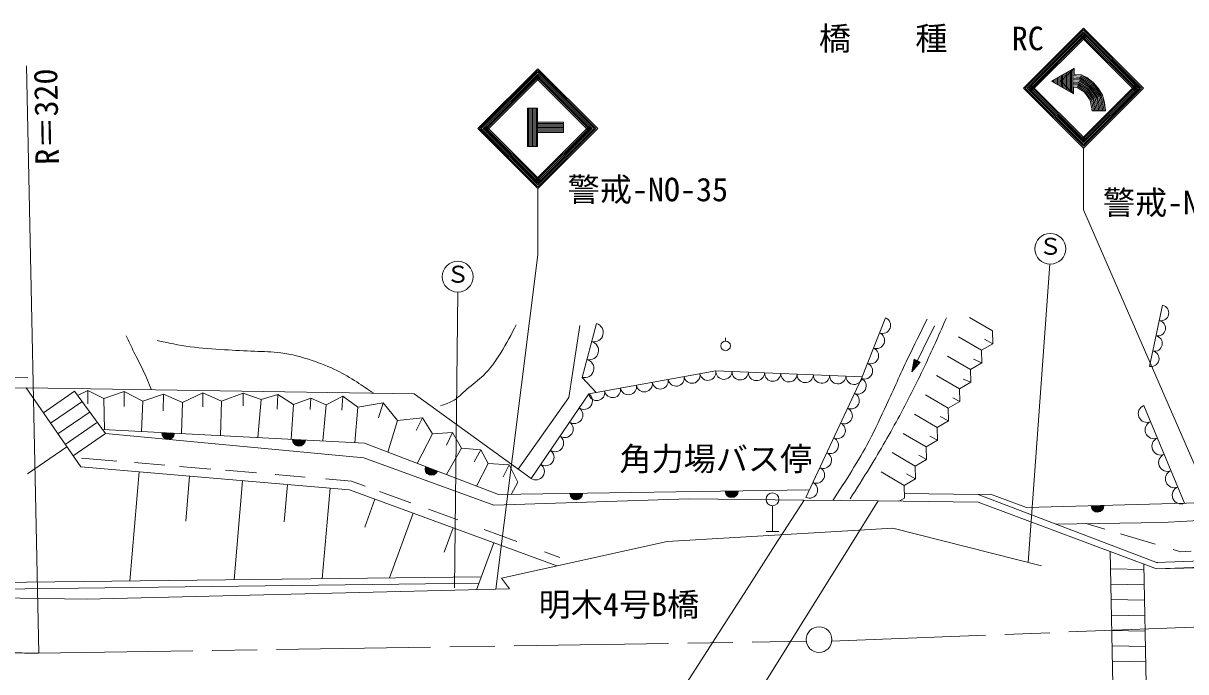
# Model space of a CAD drawing. Units: millimetres, scale not verified. Extents: x 40000 to 680000, y 20000 to 380000.
# Drawn here: x 302560 to 392978, y 252162 to 302651 of the extents above; entities that cross this region are included whole.
import ezdxf
from ezdxf.enums import TextEntityAlignment as Align

# ---------------------------------------------------------------- set-up
doc = ezdxf.new("R2010")
doc.units = ezdxf.units.MM
doc.header["$LTSCALE"] = 1000
doc.linetypes.add('CHAIN', pattern=[18.5, 12, -1.5, 3.5, -1.5])
for name, color, linetype, lineweight in [('M-BGD', 7, 'Continuous', 13), ('M-BMK', 2, 'CHAIN', 13), ('M-BMK-SRVR', 3, 'Continuous', 13), ('M-STR-HTXT', 7, 'Continuous', 13), ('M-STR-STR1', 1, 'Continuous', 13), ('M-STR-STRC', 7, 'Continuous', 13)]:
    doc.layers.add(name, color=color, linetype=linetype, lineweight=lineweight)
doc.styles.add('ＭＳ ゴシック', font='')
doc.styles.get('ＭＳ ゴシック').set_extended_font_data('MS Gothic')

msp = doc.modelspace()

# ---------------------------------------------------------------- linework, layer by layer
at = {"layer": 'M-BGD'}
for p, q in [((390163, 275939), (391179, 280694)), ((367756, 274995), (369618, 279728)), ((377952, 278694), (376170, 279735)), ((345006, 273502), (345843, 279117)), ((346040, 275082), (347136, 279275)), ((373425, 279103), (371665, 275511)), ((377952, 278694), (377976, 277703)), ((357188, 277907), (357188, 278157)), ((377092, 277192), (375310, 278233)), ((377976, 277703), (377092, 277192)), ((377976, 277703), (377314, 278053)), ((376232, 275690), (374450, 276731)), ((377092, 277192), (377116, 276201)), ((371665, 275511), (371858, 276492)), ((371665, 275511), (372322, 276264)), ((371869, 275745), (371725, 275815)), ((371903, 275784), (371735, 275866)), ((371937, 275823), (371745, 275917)), ((371971, 275862), (371755, 275968)), ((372005, 275901), (371765, 276019)), ((372039, 275940), (371775, 276069)), ((372073, 275979), (371785, 276120)), ((372107, 276018), (371795, 276171)), ((372141, 276057), (371805, 276222)), ((372175, 276096), (371815, 276273)), ((372210, 276135), (371825, 276323)), ((372244, 276174), (371835, 276374)), ((372278, 276213), (371844, 276425)), ((372312, 276252), (371854, 276476)), ((372322, 276264), (371858, 276492)), ((377116, 276201), (376232, 275690)), ((377116, 276201), (376481, 276486)), ((300357, 275105), (302928, 275039)), ((347128, 273900), (346040, 275082)), ((346545, 273794), (356428, 275586)), ((356428, 275586), (367811, 275133)), ((363441, 265738), (367756, 274995)), ((371699, 275550), (371675, 275561)), ((371733, 275589), (371685, 275612)), ((371767, 275628), (371695, 275663)), ((371801, 275667), (371705, 275714)), ((371835, 275706), (371715, 275765)), ((375372, 274188), (373590, 275228)), ((376257, 274698), (375674, 274944)), ((376232, 275690), (376257, 274698)), ((302799, 274255), (293846, 274195)), ((307037, 268106), (302799, 274255)), ((332955, 273794), (302799, 274255)), ((306548, 274004), (304124, 272333)), ((306548, 274004), (308969, 270715)), ((306786, 273680), (307590, 274055)), ((307590, 274055), (308837, 273432)), ((307590, 274055), (307590, 273012)), ((308837, 273432), (310408, 273974)), ((310408, 273974), (311858, 273229)), ((310408, 273974), (310408, 272822)), ((376257, 274698), (375372, 274188)), ((375372, 274188), (375397, 273196)), ((307115, 273181), (304691, 271510)), ((308890, 271006), (308837, 273432)), ((311748, 270860), (311858, 273229)), ((311858, 273229), (313457, 273771)), ((313457, 273771), (313443, 272484)), ((313457, 273771), (314947, 273134)), ((314876, 270699), (314947, 273134)), ((314947, 273134), (316519, 273866)), ((316519, 273866), (317968, 273229)), ((316519, 273866), (316532, 272795)), ((317910, 270543), (317968, 273229)), ((317968, 273229), (319675, 273839)), ((319675, 273839), (319662, 272863)), ((319675, 273839), (321057, 273364)), ((320799, 270395), (321057, 273364)), ((321057, 273364), (322358, 273744)), ((322358, 273744), (322304, 272606)), ((322358, 273744), (323591, 272958)), ((323591, 272958), (324932, 273473)), ((324932, 273473), (324864, 272579)), ((324932, 273473), (326111, 272931)), ((326111, 272931), (327412, 273622)), ((327412, 273622), (327330, 272538)), ((327412, 273622), (328577, 272768)), ((328577, 272768), (330555, 273093)), ((330555, 273093), (330203, 271942)), ((330555, 273093), (331679, 271725)), ((342056, 267217), (332955, 273794)), ((341047, 267945), (345006, 273502)), ((342056, 267217), (346545, 273794)), ((374512, 272685), (372731, 273726)), ((375397, 273196), (374512, 272685)), ((375397, 273196), (374854, 273500)), ((307683, 272357), (305259, 270686)), ((323398, 270262), (323591, 272958)), ((325863, 270135), (326111, 272931)), ((328357, 270007), (328577, 272768)), ((373652, 271183), (371871, 272224)), ((374512, 272685), (374537, 271694)), ((389708, 272891), (392879, 265277)), ((308251, 271534), (305827, 269863)), ((330917, 269268), (331679, 271725)), ((331679, 271725), (333617, 271942)), ((333617, 271942), (333129, 270939)), ((333617, 271942), (334403, 270695)), ((374537, 271694), (373652, 271183)), ((374537, 271694), (373887, 272043)), ((308969, 270715), (306441, 268972)), ((308750, 271014), (329090, 269969)), ((329090, 269969), (308750, 271014)), ((308969, 270715), (329044, 268830)), ((333207, 268387), (334403, 270695)), ((334403, 270695), (335947, 270777)), ((335947, 270777), (335486, 269815)), ((335947, 270777), (336652, 269571)), ((372792, 269681), (371011, 270722)), ((373677, 270192), (373067, 270501)), ((373652, 271183), (373677, 270192)), ((302896, 267574), (305952, 269681)), ((329090, 269969), (339531, 265957)), ((339531, 265957), (329090, 269969)), ((335478, 267515), (336652, 269571)), ((336652, 269571), (338155, 269435)), ((373677, 270192), (372792, 269681)), ((372792, 269681), (372817, 268689)), ((307097, 268804), (309835, 268569)), ((329044, 268830), (339166, 265137)), ((338155, 269435), (337641, 268514)), ((338155, 269435), (338724, 268365)), ((371932, 268179), (370151, 269220)), ((372817, 268689), (371932, 268179)), ((372817, 268689), (372210, 269033)), ((327929, 266316), (307037, 268106)), ((310846, 259228), (311573, 267718)), ((311209, 268451), (313585, 268248)), ((314708, 268152), (317160, 267941)), ((318283, 267845), (320701, 267638)), ((337805, 266620), (338724, 268365)), ((338724, 268365), (340350, 268270)), ((340350, 268270), (339876, 267335)), ((340350, 268270), (341041, 266915)), ((371072, 266676), (369291, 267717)), ((371932, 268179), (371957, 267187)), ((315201, 263887), (315501, 267381)), ((318965, 259326), (319625, 267027)), ((322165, 267512), (324486, 267313)), ((326070, 267178), (328082, 267005)), ((328082, 267005), (329166, 266608)), ((341041, 266915), (340513, 265972)), ((371957, 267187), (371072, 266676)), ((371957, 267187), (371256, 267564)), ((322867, 263845), (323114, 266728)), ((325820, 259409), (326423, 266445)), ((344057, 260413), (327929, 266316)), ((330278, 266201), (332699, 265315)), ((339531, 265957), (363710, 266315)), ((363710, 266315), (339531, 265957)), ((371072, 266676), (371097, 265685)), ((371088, 266035), (376832, 265965)), ((376832, 265965), (377797, 265994)), ((376832, 265965), (390783, 260640)), ((377797, 265994), (380591, 264938)), ((329123, 263431), (329913, 265590)), ((339166, 265137), (354348, 265638)), ((363272, 265530), (354348, 265638)), ((360836, 265084), (360836, 263084)), ((376825, 265365), (369059, 265459)), ((371097, 265685), (370672, 265440)), ((376825, 265365), (390713, 260175)), ((380591, 264938), (402690, 265548)), ((331057, 259472), (332896, 264498)), ((334075, 264812), (336349, 263979)), ((408822, 264756), (391167, 263778)), ((335296, 261484), (335986, 263367)), ((338403, 263228), (340951, 262295)), ((352641, 262316), (370190, 263331)), ((370190, 263331), (381770, 260406)), ((391167, 263778), (382858, 263665)), ((385227, 263697), (386686, 263261)), ((339763, 259461), (352641, 262316)), ((360336, 263084), (361336, 263084)), ((387910, 262896), (390598, 262094)), ((390694, 260675), (438536, 262493)), ((337816, 258549), (339155, 262207)), ((343115, 261503), (344298, 261070)), ((387308, 251159), (387104, 261524)), ((390713, 260175), (438576, 261994)), ((390713, 260175), (438625, 261318)), ((392011, 261672), (392571, 261504)), ((392571, 261504), (393390, 261563)), ((389908, 251196), (389724, 260545)), ((298515, 259080), (338185, 259558)), ((387131, 260183), (389732, 260130)), ((338002, 259056), (298502, 258580)), ((307470, 257811), (340376, 258612)), ((340376, 258612), (339763, 259461)), ((387154, 258982), (389756, 258929)), ((290371, 258059), (307470, 257811)), ((387178, 257781), (389779, 257729)), ((387202, 256581), (389803, 256528)), ((387225, 255380), (389827, 255327)), ((387249, 254179), (389850, 254127)), ((387272, 252978), (389874, 252926))]:
    msp.add_line(p, q, dxfattribs=at)
for centre, radius in [((357186, 277534), 375), ((360836, 265584), 500)]:
    msp.add_circle(centre, radius, dxfattribs=at)
for centre, radius, start, end in [((391052, 280100), 608, 257.94601, 77.94601), ((369385, 279136), 636, 248.5262, 68.5262), ((390798, 278911), 608, 257.94601, 77.94601), ((346954, 278576), 722, 255.3501, 75.3501), ((368920, 277953), 636, 248.5262, 68.5262), ((346588, 277178), 722, 255.3501, 75.3501), ((390544, 277722), 608, 257.94601, 77.94601), ((368454, 276770), 636, 248.5262, 68.5262), ((390290, 276534), 608, 257.94601, 77.94601), ((346223, 275781), 722, 255.3501, 75.3501), ((367989, 275586), 636, 248.5262, 68.5262), ((352104, 274802), 628, 190.27821, 10.27821), ((353340, 275026), 628, 190.27821, 10.27821), ((354575, 275250), 628, 190.27821, 10.27821), ((355811, 275474), 628, 190.27821, 10.27821), ((357061, 275561), 633, 177.71945, 357.71945), ((358325, 275511), 633, 177.71945, 357.71945), ((359590, 275460), 633, 177.71945, 357.71945), ((360855, 275410), 633, 177.71945, 357.71945), ((362120, 275360), 633, 177.71945, 357.71945), ((363384, 275309), 633, 177.71945, 357.71945), ((364649, 275259), 633, 177.71945, 357.71945), ((365914, 275209), 633, 177.71945, 357.71945), ((367178, 275158), 633, 177.71945, 357.71945), ((367487, 274416), 638, 245.00669, 65.00669), ((347163, 273906), 628, 190.27821, 10.27821), ((348398, 274130), 628, 190.27821, 10.27821), ((349633, 274354), 628, 190.27821, 10.27821), ((350869, 274578), 628, 190.27821, 10.27821), ((346171, 273246), 664, 235.68491, 55.68491), ((366947, 273259), 638, 245.00669, 65.00669), ((345423, 272150), 664, 235.68491, 55.68491), ((366408, 272102), 638, 245.00669, 65.00669), ((389972, 272257), 687, 112.60947, 292.60947), ((344674, 271053), 664, 235.68491, 55.68491), ((365868, 270945), 638, 245.00669, 65.00669), ((390501, 270988), 687, 112.60947, 292.60947), ((313835, 270753), 500, 177.06172, 357.06172), ((313835, 270753), 500, 177.06172, 357.06172), ((313835, 270753), 450, 177.06172, 357.06172), ((313835, 270753), 400, 177.06172, 357.06172), ((313835, 270753), 350, 177.06172, 357.06172), ((313835, 270753), 300, 177.06172, 357.06172), ((313835, 270753), 250, 177.06172, 357.06172), ((313835, 270753), 200, 177.06172, 357.06172), ((313835, 270753), 150, 177.06172, 357.06172), ((313835, 270753), 100, 177.06172, 357.06172), ((313835, 270753), 50, 177.06172, 357.06172), ((343926, 269957), 664, 235.68491, 55.68491), ((365329, 269788), 638, 245.00669, 65.00669), ((391029, 269719), 687, 112.60947, 292.60947), ((324005, 270231), 500, 177.06172, 357.06172), ((324005, 270231), 500, 177.06172, 357.06172), ((324005, 270231), 450, 177.06172, 357.06172), ((324005, 270231), 400, 177.06172, 357.06172), ((324005, 270231), 350, 177.06172, 357.06172), ((324005, 270231), 300, 177.06172, 357.06172), ((324005, 270231), 250, 177.06172, 357.06172), ((324005, 270231), 200, 177.06172, 357.06172), ((324005, 270231), 150, 177.06172, 357.06172), ((324005, 270231), 100, 177.06172, 357.06172), ((324005, 270231), 50, 177.06172, 357.06172), ((343178, 268861), 664, 235.68491, 55.68491), ((364789, 268630), 638, 245.00669, 65.00669), ((391558, 268450), 687, 112.60947, 292.60947), ((334310, 267963), 500, 158.97926, 338.97926), ((334310, 267963), 500, 158.97926, 338.97926), ((334310, 267963), 450, 158.97926, 338.97926), ((334310, 267963), 400, 158.97926, 338.97926), ((334310, 267963), 350, 158.97926, 338.97926), ((334310, 267963), 300, 158.97926, 338.97926), ((334310, 267963), 250, 158.97926, 338.97926), ((334310, 267963), 200, 158.97926, 338.97926), ((334310, 267963), 150, 158.97926, 338.97926), ((334310, 267963), 100, 158.97926, 338.97926), ((334310, 267963), 50, 158.97926, 338.97926), ((342430, 267765), 664, 235.68491, 55.68491), ((364250, 267473), 638, 245.00669, 65.00669), ((392086, 267181), 687, 112.60947, 292.60947), ((363711, 266316), 638, 245.00669, 65.00669), ((345575, 266047), 500, 180.8468, 0.8468), ((345575, 266047), 500, 180.8468, 0.8468), ((345575, 266047), 450, 180.8468, 0.8468), ((345575, 266047), 400, 180.8468, 0.8468), ((345575, 266047), 350, 180.8468, 0.8468), ((345575, 266047), 300, 180.8468, 0.8468), ((345575, 266047), 250, 180.8468, 0.8468), ((345575, 266047), 200, 180.8468, 0.8468), ((345575, 266047), 150, 180.8468, 0.8468), ((345575, 266047), 100, 180.8468, 0.8468), ((345575, 266047), 50, 180.8468, 0.8468), ((357665, 266225), 500, 180.8468, 0.8468), ((357665, 266225), 500, 180.8468, 0.8468), ((357665, 266225), 450, 180.8468, 0.8468), ((357665, 266225), 400, 180.8468, 0.8468), ((357665, 266225), 350, 180.8468, 0.8468), ((357665, 266225), 300, 180.8468, 0.8468), ((357665, 266225), 250, 180.8468, 0.8468), ((357665, 266225), 200, 180.8468, 0.8468), ((357665, 266225), 150, 180.8468, 0.8468), ((357665, 266225), 100, 180.8468, 0.8468), ((357665, 266225), 50, 180.8468, 0.8468), ((392615, 265912), 687, 112.60947, 292.60947), ((386116, 265090), 500, 181.58269, 1.58269), ((386116, 265090), 500, 181.58269, 1.58269), ((386116, 265090), 450, 181.58269, 1.58269), ((386116, 265090), 400, 181.58269, 1.58269), ((386116, 265090), 350, 181.58269, 1.58269), ((386116, 265090), 300, 181.58269, 1.58269), ((386116, 265090), 250, 181.58269, 1.58269), ((386116, 265090), 200, 181.58269, 1.58269), ((386116, 265090), 150, 181.58269, 1.58269), ((386116, 265090), 100, 181.58269, 1.58269), ((386116, 265090), 50, 181.58269, 1.58269)]:
    msp.add_arc(centre, radius, start, end, dxfattribs=at)
for points, knots in [([(365524, 265502), (366518, 267024), (367512, 268546), (368356, 270150), (368839, 271067), (369272, 272011), (369704, 272955), (370248, 274144), (370788, 275333), (371349, 276514), (371842, 277552), (372350, 278584), (372859, 279615)], [0, 0, 0, 0, 1, 1, 1, 2, 2, 2, 3, 3, 3, 4, 4, 4, 4]), ([(366873, 265620), (367390, 266435), (367907, 267250), (368410, 268074), (369220, 269400), (369993, 270750), (370729, 272119), (371448, 273457), (372132, 274815), (372778, 276190), (373327, 277359), (373848, 278541), (374369, 279723)], [0, 0, 0, 0, 1, 1, 1, 2, 2, 2, 3, 3, 3, 4, 4, 4, 4]), ([(335025, 272872), (335332, 272970), (335638, 273068), (335912, 273221), (336340, 273460), (336689, 273831), (337067, 274161), (337492, 274533), (337953, 274852), (338356, 275235), (338885, 275738), (339313, 276351), (339699, 276981), (340139, 277700), (340524, 278442), (340908, 279184)], [0, 0, 0, 0, 1, 1, 1, 2, 2, 2, 3, 3, 3, 4, 4, 4, 5, 5, 5, 5]), ([(312547, 274106), (312336, 274613), (312125, 275121), (311890, 275618), (311662, 276101), (311411, 276573), (311173, 277052), (310967, 277467), (310771, 277887), (310576, 278307)], [0, 0, 0, 0, 1, 1, 1, 2, 2, 2, 3, 3, 3, 3]), ([(329816, 273842), (329381, 274139), (328946, 274436), (328502, 274721), (327998, 275044), (327483, 275352), (326948, 275618), (326333, 275924), (325691, 276174), (325036, 276394), (324237, 276663), (323419, 276886), (322586, 276992), (321915, 277078), (321234, 277088), (320555, 277111), (319776, 277138), (319001, 277183), (318224, 277231), (317326, 277286), (316426, 277346), (315535, 277470), (314673, 277590), (313819, 277769), (312966, 277948)], [0, 0, 0, 0, 1, 1, 1, 2, 2, 2, 3, 3, 3, 4, 4, 4, 5, 5, 5, 6, 6, 6, 7, 7, 7, 8, 8, 8, 8])]:
    msp.add_open_spline(points, degree=3, knots=knots, dxfattribs=at)
at = {"layer": 'M-BMK'}
for p, q in [((365412, 254536), (441164, 257507)), ((303751, 253604), (363476, 254533))]:
    msp.add_line(p, q, dxfattribs=at)
msp.add_open_spline([(264774, 256191), (268053, 255807), (271331, 255423), (274616, 255100), (278607, 254709), (282607, 254408), (286611, 254181), (290397, 253966), (294187, 253817), (297978, 253721), (299902, 253673), (301826, 253638), (303751, 253604)], degree=3, knots=[0, 0, 0, 0, 1, 1, 1, 2, 2, 2, 3, 3, 3, 4, 4, 4, 4], dxfattribs=at)
at = {"layer": 'M-BMK-SRVR'}
msp.add_circle((364455, 254666), 1000, dxfattribs=at)
at = {"layer": 'M-STR-HTXT'}
msp.add_line((303772, 253604), (302813, 299322), dxfattribs=at)
at = {"layer": 'M-STR-STR1'}
for p, q in [((361054, 262039), (363292, 265529)), ((369004, 265460), (363196, 265531)), ((369062, 265459), (366803, 261835)), ((358858, 258613), (361054, 262039)), ((366803, 261835), (364786, 258600)), ((356842, 255468), (358858, 258613)), ((364786, 258600), (362889, 255556)), ((355091, 252737), (356842, 255468)), ((362889, 255556), (361013, 252547)), ((353864, 250822), (355091, 252737)), ((361013, 252547), (359039, 249382))]:
    msp.add_line(p, q, dxfattribs=at)
at = {"layer": 'M-STR-STRC'}
for p, q in [((380355, 297599), (385022, 302266)), ((380496, 297599), (385022, 302125)), ((385022, 302266), (389689, 297599)), ((385022, 302125), (389547, 297599)), ((380638, 297599), (385022, 301983)), ((380779, 297599), (385022, 301842)), ((380850, 297529), (385093, 301771)), ((380921, 297458), (385163, 301700)), ((380991, 297387), (385234, 301630)), ((384810, 301630), (389052, 297387)), ((384881, 301700), (389123, 297458)), ((384951, 301771), (389194, 297529)), ((385022, 301983), (389406, 297599)), ((385022, 301842), (389265, 297599)), ((337905, 294445), (342572, 299112)), ((338047, 294445), (342572, 298970)), ((338188, 294445), (342572, 298829)), ((338329, 294445), (342572, 298688)), ((338400, 294374), (342643, 298617)), ((338471, 294303), (342713, 298546)), ((338542, 294233), (342784, 298475)), ((346603, 294233), (342360, 298475)), ((346673, 294303), (342431, 298546)), ((346744, 294374), (342501, 298617)), ((347239, 294445), (342572, 299112)), ((347098, 294445), (342572, 298970)), ((346956, 294445), (342572, 298829)), ((346815, 294445), (342572, 298688)), ((384303, 299164), (382541, 298147)), ((383003, 297880), (383003, 298413)), ((383103, 297823), (383103, 298471)), ((383203, 297765), (383203, 298529)), ((384303, 299164), (383273, 298134)), ((383303, 297707), (383303, 298587)), ((383403, 297649), (383403, 298644)), ((383503, 297592), (383503, 298702)), ((383603, 297534), (383603, 298760)), ((383703, 297476), (383703, 298818)), ((383803, 297419), (383803, 298875)), ((383903, 297361), (383903, 298933)), ((384003, 297404), (384003, 298991)), ((384103, 297304), (384103, 299048)), ((384203, 297204), (384203, 299106)), ((384203, 298570), (384804, 298532)), ((384203, 298470), (384772, 298434)), ((384303, 298664), (384303, 299164)), ((384303, 298664), (384835, 298631)), ((384303, 298664), (384306, 298664)), ((384772, 298434), (385652, 297887)), ((384804, 298532), (385721, 297961)), ((384835, 298631), (385297, 298428)), ((384835, 298631), (385790, 298036)), ((385297, 298428), (385790, 298036)), ((380355, 297599), (385022, 292932)), ((380496, 297599), (385022, 293074)), ((380638, 297599), (385022, 293215)), ((380779, 297599), (385022, 293357)), ((380850, 297670), (385093, 293427)), ((380921, 297741), (385163, 293498)), ((380991, 297811), (385234, 293569)), ((384240, 297166), (382541, 298147)), ((382603, 298111), (382603, 298182)), ((382703, 298054), (382703, 298240)), ((382803, 297996), (382803, 298298)), ((382903, 297938), (382903, 298356)), ((384240, 297166), (383273, 298134)), ((384203, 298370), (384741, 298336)), ((384203, 298269), (384709, 298238)), ((384203, 298169), (384678, 298140)), ((384203, 298069), (384647, 298041)), ((384203, 297969), (384615, 297943)), ((384203, 297869), (384584, 297845)), ((384203, 297768), (384552, 297747)), ((384521, 297648), (384240, 297666)), ((384240, 297666), (384240, 297166)), ((385096, 297290), (384521, 297648)), ((384552, 297747), (385166, 297365)), ((384584, 297845), (385235, 297439)), ((384615, 297943), (385304, 297514)), ((384647, 298041), (385374, 297588)), ((384678, 298140), (385443, 297663)), ((384709, 298238), (385513, 297738)), ((384741, 298336), (385582, 297812)), ((384810, 293569), (389052, 297811)), ((384881, 293498), (389123, 297741)), ((384951, 293427), (389194, 297670)), ((385022, 293357), (389265, 297599)), ((385022, 293215), (389406, 297599)), ((385022, 293074), (389547, 297599)), ((385022, 292932), (389689, 297599)), ((385304, 297514), (385840, 296777)), ((385374, 297588), (385934, 296817)), ((385443, 297663), (386029, 296857)), ((385513, 297738), (386123, 296898)), ((385582, 297812), (386217, 296938)), ((385652, 297887), (386311, 296979)), ((385721, 297961), (386405, 297019)), ((385790, 298036), (386178, 297596)), ((385790, 298036), (386500, 297059)), ((386178, 297596), (386500, 297059)), ((385557, 296655), (385096, 297290)), ((385166, 297365), (385652, 296696)), ((385235, 297439), (385746, 296736)), ((385709, 295830), (385557, 296655)), ((385652, 296696), (385811, 295830)), ((385746, 296736), (385913, 295830)), ((385840, 296777), (386014, 295830)), ((385934, 296817), (386116, 295830)), ((386029, 296857), (386218, 295830)), ((386123, 296898), (386319, 295830)), ((386217, 296938), (386421, 295830)), ((386311, 296979), (386523, 295830)), ((386405, 297019), (386624, 295830)), ((386500, 297059), (386649, 296482)), ((386500, 297059), (386726, 295830)), ((341771, 296044), (341768, 293044)), ((342571, 296044), (341771, 296044)), ((341871, 296044), (341868, 293044)), ((341971, 296044), (341968, 293044)), ((342071, 296044), (342068, 293044)), ((342171, 296044), (342168, 293044)), ((342271, 296044), (342268, 293044)), ((342371, 296044), (342368, 293044)), ((342471, 296044), (342468, 293044)), ((342571, 296044), (342568, 293044)), ((385709, 295830), (386726, 295830)), ((386649, 296482), (386726, 295830)), ((344591, 294942), (342570, 294944)), ((344591, 294842), (342570, 294844)), ((344591, 294942), (344590, 294142)), ((342572, 289778), (337905, 294445)), ((342572, 289919), (338047, 294445)), ((342572, 290061), (338188, 294445)), ((342572, 290202), (338329, 294445)), ((342643, 290273), (338400, 294516)), ((342713, 290344), (338471, 294586)), ((342784, 290414), (338542, 294657)), ((342360, 290414), (346603, 294657)), ((342431, 290344), (346673, 294586)), ((342501, 290273), (346744, 294516)), ((344590, 294442), (342569, 294444)), ((344590, 294342), (342569, 294344)), ((344590, 294242), (342569, 294244)), ((344590, 294142), (342569, 294144)), ((344591, 294742), (342570, 294744)), ((344591, 294642), (342570, 294644)), ((344591, 294542), (342570, 294544)), ((342572, 290202), (346815, 294445)), ((342572, 290061), (346956, 294445)), ((342572, 289919), (347098, 294445)), ((342572, 289778), (347239, 294445)), ((342568, 293044), (341768, 293044)), ((385022, 292932), (385022, 288137)), ((342572, 289778), (342572, 284611)), ((385022, 288137), (396854, 260909)), ((342572, 284611), (339329, 258586)), ((382412, 283892), (380710, 260674)), ((336108, 258687), (336351, 281717))]:
    msp.add_line(p, q, dxfattribs=at)
for centre in [(382439, 285091), (336354, 282917)]:
    msp.add_circle(centre, 1200, dxfattribs=at)

# ---------------------------------------------------------------- texts
at = {"layer": 'M-STR-HTXT', "style": 'ＭＳ ゴシック'}
msp.add_text('R＝320', height=1833, rotation=91.202, dxfattribs=at).set_placement((305898, 291667), align=Align.BOTTOM_LEFT)
msp.add_text('角力場バス停', height=1833, dxfattribs=at).set_placement((348927, 267269), align=Align.BOTTOM_LEFT)
at = {"layer": 'M-STR-STR1', "style": 'ＭＳ ゴシック'}
for s, p in [('橋\u3000\u3000種', (364440, 300001)), ('RC', (379440, 300001)), ('明木4号B橋', (342645, 255934))]:
    msp.add_text(s, height=1833, dxfattribs=at).set_placement(p, align=Align.BOTTOM_LEFT)
at = {"layer": 'M-STR-STRC', "style": 'ＭＳ ゴシック'}
for s, height, p in [('警戒-NO-35', 1833, (344901, 288239)), ('警戒-NO-36', 1833, (386529, 287221)), ('Ｓ', 1320, (381549, 284230)), ('Ｓ', 1320, (335464, 282056))]:
    msp.add_text(s, height=height, dxfattribs=at).set_placement(p, align=Align.BOTTOM_LEFT)

doc.saveas('drawing.dxf')
